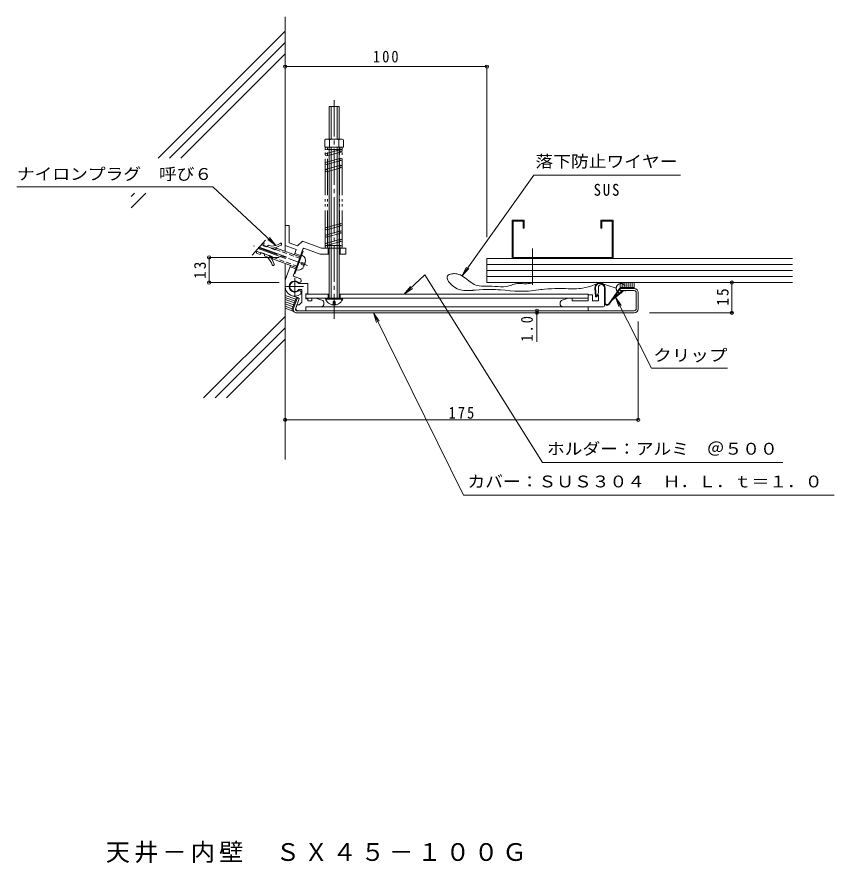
# Model space of a CAD drawing. Units: millimetres, scale not verified. Extents: x -195 to 210, y -272 to 147.
import ezdxf
from ezdxf.enums import TextEntityAlignment as Align

# ---------------------------------------------------------------- set-up
doc = ezdxf.new("R2010")
doc.units = ezdxf.units.MM
doc.header["$LTSCALE"] = 2
doc.header["$PDMODE"] = 32
doc.header["$PDSIZE"] = 1.6
for name, pattern in [('CHAIN1', [8, 5, -1, 1, -1]), ('CHAIN2', [12, 9, -1, 1, -1]), ('DASHED1', [1.8, 1.2, -0.6]), ('DOUBLE_CHAIN1', [8.8, 5, -1, 0.6, -0.6, 0.6, -1]), ('DOUBLE_CHAIN2', [12.8, 9, -1, 0.6, -0.6, 0.6, -1])]:
    doc.linetypes.add(name, pattern=pattern)
for name, color, linetype, lineweight in [('D-0', 3, 'Continuous', 9), ('D-1', 2, 'Continuous', 9), ('D-2', 4, 'Continuous', 9), ('D-3', 6, 'Continuous', 5), ('D-4', 7, 'Continuous', 9), ('D-5', 7, 'Continuous', 9)]:
    doc.layers.add(name, color=color, linetype=linetype, lineweight=lineweight)
doc.layers.add('D-6', color=3, linetype='Continuous')
doc.styles.add('ＭＳ ゴシック', font='')
doc.styles.get('ＭＳ ゴシック').set_extended_font_data('MS Gothic')

msp = doc.modelspace()

# ---------------------------------------------------------------- linework, layer by layer
at = {"layer": 'D-0', "color": 7, "linetype": 'CHAIN2'}
msp.add_line((60.514, 32.213), (60.514, 13.749), dxfattribs=at)
at = {"layer": 'D-0', "color": 7, "linetype": 'DOUBLE_CHAIN1'}
msp.add_line((101.999, 12.649), (93.736, 15.251), dxfattribs=at)
at = {"layer": 'D-0'}
for p, q in [((103.923, 12.348), (103.923, 11.348)), ((103.923, 12.348), (110.923, 12.348)), ((103.923, 11.348), (110.923, 11.348)), ((111.923, 2.348), (111.923, 10.348)), ((112.923, 10.348), (112.923, 2.348)), ((-57.951, 2.563), (-56.021, 7.866)), ((-57.011, 2.221), (-55.081, 7.524)), ((-55.081, 7.524), (-56.021, 7.866)), ((-56.4, 1.348), (110.923, 1.348)), ((110.923, 0.348), (-56.4, 0.348))]:
    msp.add_line(p, q, dxfattribs=at)
at = {"layer": 'D-0', "color": 7, "linetype": 'DOUBLE_CHAIN1'}
for points in [[(36.049, 11.83), (34.037, 11.735), (32.027, 11.601), (30.863, 11.506), (30.684, 11.491), (30.373, 11.464), (30.063, 11.438), (29.753, 11.413), (29.442, 11.391), (29.131, 11.373), (28.951, 11.365), (28.009, 11.351), (26.388, 11.46), (24.793, 11.765), (23.245, 12.3), (21.768, 13.098), (20.385, 14.194), (19.634, 14.978), (19.37, 15.295), (18.946, 15.866), (18.584, 16.454), (18.315, 17.036), (18.168, 17.595), (18.171, 18.109), (18.253, 18.379), (18.394, 18.617), (18.763, 18.973), (19.261, 19.261), (19.852, 19.481), (20.499, 19.638), (21.166, 19.733), (21.547, 19.76), (21.885, 19.768), (22.445, 19.745), (22.979, 19.677), (23.491, 19.569), (23.985, 19.423), (24.463, 19.242), (24.735, 19.122), (25.482, 18.734)], [(25.482, 18.734), (26.725, 17.922), (27.933, 17.004), (29.133, 16.064), (30.353, 15.185), (31.62, 14.453), (32.387, 14.128), (33.006, 13.936), (34.11, 13.718), (35.253, 13.613), (36.425, 13.583), (37.615, 13.592), (38.812, 13.603), (39.507, 13.596), (40.361, 13.565), (41.824, 13.47), (43.273, 13.364), (44.706, 13.292), (46.123, 13.302), (47.523, 13.44), (48.327, 13.596), (48.717, 13.696), (49.387, 13.895), (50.056, 14.113), (50.726, 14.332), (51.398, 14.532), (52.076, 14.695), (52.472, 14.765), (52.934, 14.821), (53.738, 14.86), (54.549, 14.849), (55.364, 14.812), (56.181, 14.772), (56.995, 14.755), (57.466, 14.765), (57.759, 14.781), (58.261, 14.825), (58.762, 14.886), (59.262, 14.961), (59.761, 15.046)], [(93.736, 15.251), (92.864, 14.912), (91.358, 14.339), (89.847, 13.797), (88.328, 13.308), (86.799, 12.89), (85.255, 12.566), (84.353, 12.427), (83.591, 12.343), (82.268, 12.256), (80.937, 12.229), (79.598, 12.245), (78.256, 12.285), (76.913, 12.332), (76.134, 12.357), (75.114, 12.379), (73.359, 12.388), (71.608, 12.361), (69.861, 12.294), (68.117, 12.187), (66.375, 12.038), (65.366, 11.932), (64.658, 11.848), (63.439, 11.694), (62.221, 11.534), (61.002, 11.38), (59.783, 11.241), (58.564, 11.13), (57.856, 11.081), (56.487, 11.027), (54.123, 11.04), (51.755, 11.153), (49.385, 11.328), (47.013, 11.526), (44.639, 11.707), (43.262, 11.79), (42.093, 11.841), (40.077, 11.886), (38.062, 11.881), (36.049, 11.83)], [(59.761, 15.046), (60.259, 15.137), (60.548, 15.19)]]:
    msp.add_lwpolyline(points, dxfattribs=at)
msp.add_arc((104.365, 12.444), 2.378, 36.17415, 332.56152, dxfattribs=at)
at = {"layer": 'D-0'}
for centre, radius, start, end in [((110.923, 10.348), 2, 359.99998, 90.00003), ((110.923, 10.348), 1, 359.99998, 90.00003), ((-56.4, 1.998), 1.65, 160, 270), ((-56.4, 1.998), 0.65, 160, 270), ((110.923, 2.348), 1, 270, 359.99998), ((110.923, 2.348), 2, 270, 359.99998)]:
    msp.add_arc(centre, radius, start, end, dxfattribs=at)
at = {"layer": 'D-1', "linetype": 'CHAIN2'}
msp.add_line((-37.829, 105.733), (-37.829, -2.661), dxfattribs=at)
at = {"layer": 'D-1'}
for p, q in [((-39.329, 86.458), (-39.329, 102.548)), ((-36.328, 86.458), (-36.328, 102.548)), ((-35.329, 86.458), (-35.329, 102.548)), ((-41.779, 86.458), (-42.429, 86.083)), ((-40.119, 86.083), (-40.119, 82.458)), ((-35.538, 86.083), (-35.538, 82.458)), ((-33.229, 86.083), (-33.229, 82.458)), ((-40.329, 7.548), (-40.329, 82.458)), ((-39.329, 7.548), (-39.329, 82.458)), ((-36.328, 7.548), (-36.328, 82.458)), ((-35.329, 7.548), (-35.329, 82.458)), ((-62.079, 43.663), (-62.079, 33.663)), ((-62.079, 43.663), (-60.079, 43.663)), ((-60.079, 35.063), (-60.079, 43.663)), ((-72.536, 34.649), (-73.236, 34.904)), ((-72.912, 33.615), (-72.536, 34.649)), ((-71.267, 33.016), (-72.912, 33.615)), ((-71.114, 33.173), (-72.843, 33.803)), ((-71.267, 33.016), (-70.421, 33.879)), ((-68.921, 33.333), (-70.421, 33.879)), ((-62.079, 33.663), (-56.594, 31.667)), ((-76.458, 31.181), (-76.365, 29.976)), ((-74.485, 29.292), (-76.365, 29.976)), ((-61.901, 27.319), (-75.513, 32.274)), ((-74.109, 30.326), (-74.485, 29.292)), ((-72.448, 29.508), (-74.177, 30.138)), ((-72.464, 29.727), (-74.109, 30.326)), ((-72.464, 29.727), (-72.371, 28.523)), ((-67.043, 31.798), (-68.609, 32.368)), ((-67.274, 31.563), (-66.428, 32.426)), ((-66.428, 32.426), (-54.681, 28.15)), ((-58.179, 18.541), (-53.319, 31.895)), ((-57.501, 29.176), (-56.594, 31.667)), ((-57.278, 29.787), (-54.459, 28.761)), ((-44.68, 29.458), (-40.329, 29.458)), ((-44.15, 32.458), (-40.329, 32.458)), ((-40.829, 32.458), (-40.829, 29.458)), ((-35.329, 32.458), (-32.079, 32.458)), ((-35.329, 29.458), (-32.079, 29.458)), ((-34.829, 32.458), (-34.829, 29.458)), ((-32.079, 29.458), (-32.079, 32.458)), ((-70.871, 27.977), (-72.371, 28.523)), ((-70.115, 28.872), (-70.184, 28.684)), ((-68.471, 28.274), (-70.115, 28.872)), ((-68.445, 27.945), (-70.011, 28.515)), ((-54.425, 27.394), (-54.894, 27.565)), ((-62.079, 16.598), (-59.45, 23.82)), ((-59.672, 23.209), (-56.853, 22.183)), ((-55.964, 23.166), (-56.434, 23.337)), ((-52.769, 23.464), (-52.153, 25.155)), ((-54.736, 17.288), (-58.179, 18.541)), ((-57.246, 19.642), (-57.716, 19.813)), ((-62.079, 16.598), (-62.079, 13.348)), ((-50.828, 14.848), (-55.329, 14.848)), ((93.172, 12.848), (93.172, 10.348)), ((96.172, 3.848), (96.172, 12.848)), ((-53.828, 11.848), (-55.328, 11.848)), ((-53.828, 11.848), (-53.828, 5.591)), ((-51.828, 9.548), (-40.329, 9.548)), ((-40.829, 9.548), (-40.829, 7.548)), ((-35.329, 9.548), (88.172, 9.548)), ((-34.829, 9.548), (-34.829, 7.548)), ((88.172, 9.548), (88.172, 6.348)), ((90.172, 9.348), (88.172, 9.348)), ((90.172, 9.348), (90.172, 6.348)), ((92.816, 9.638), (93.172, 10.348)), ((92.995, 9.348), (93.172, 9.348)), ((93.172, 9.348), (93.172, 6.348)), ((-56.828, 2.648), (-56.21, 4.348)), ((-55.071, 4.348), (-56.21, 4.348)), ((-53.828, 5.591), (-55.071, 4.348)), ((-51.828, 7.548), (88.172, 7.548)), ((-50.828, 7.298), (-51.828, 7.298)), ((-50.828, 7.298), (-50.828, 6.348)), ((-50.828, 6.348), (-48.842, 6.348)), ((-48.842, 7.548), (-48.842, 6.348)), ((-43.913, 6.668), (-46.866, 7.548)), ((-42.842, 4.848), (-42.842, 5.23)), ((-41.995, 7.048), (-33.662, 7.048)), ((74.172, 4.848), (74.172, 5.23)), ((75.243, 6.668), (78.195, 7.548)), ((80.172, 7.548), (80.172, 6.348)), ((88.172, 6.348), (80.172, 6.348)), ((93.172, 6.348), (90.172, 6.348)), ((-55.529, 1.348), (88.172, 1.348)), ((95.672, 3.348), (-51.828, 3.348)), ((-51.828, 1.348), (-51.828, 3.348)), ((88.172, 3.348), (88.172, 1.348))]:
    msp.add_line(p, q, dxfattribs=at)
at = {"layer": 'D-1', "linetype": 'DOUBLE_CHAIN1'}
msp.add_line((-78.451, 28.878), (-71.846, 36.51), dxfattribs=at)
at = {"layer": 'D-1', "linetype": 'DASHED1'}
for p, q in [((-72.843, 33.803), (-73.866, 34.175)), ((-74.177, 30.138), (-76.441, 30.962)), ((-70.184, 28.684), (-72.448, 29.508)), ((-68.85, 32.349), (-71.114, 33.173)), ((-54.485, 27.227), (-67.043, 31.798)), ((-55.887, 23.375), (-68.445, 27.945)), ((-53.828, 25.334), (-54.167, 24.402)), ((-52.747, 24.941), (-53.828, 25.334)), ((-53.086, 24.009), (-54.167, 24.402)), ((-37.333, 6.025), (-38.324, 6.025)), ((-38.324, 4.874), (-38.324, 6.025)), ((-37.333, 4.874), (-37.333, 6.025))]:
    msp.add_line(p, q, dxfattribs=at)
at = {"layer": 'D-1', "linetype": 'CHAIN1'}
for p, q in [((-51.007, 23.78), (-77.735, 33.508)), ((-57.328, 17.695), (-57.328, 9.002)), ((-52.982, 13.348), (-61.675, 13.348))]:
    msp.add_line(p, q, dxfattribs=at)
at = {"layer": 'D-1'}
for points in [[(-40.329, 86.458), (-40.329, 102.548), (-35.329, 102.548)], [(-42.429, 86.083), (-42.429, 82.458), (-33.229, 82.458)], [(-41.779, 86.458), (-33.879, 86.458), (-33.229, 86.083)], [(-60.079, 35.063), (-55.91, 33.546), (-53.569, 35.886), (-44.15, 32.458)], [(-61.901, 27.319), (-61.627, 28.071), (-74.952, 32.921)], [(-67.274, 31.563), (-68.918, 32.162), (-68.85, 32.349)], [(-57.246, 19.642), (-53.142, 30.918), (-53.612, 31.089)], [(-53.319, 31.895), (-52.8, 32.414), (-44.68, 29.458)], [(-68.471, 28.274), (-68.377, 27.069), (-56.631, 22.794)], [(-50.828, 14.848), (-50.828, 9.798), (-51.828, 9.798), (-51.828, 7.298)]]:
    msp.add_lwpolyline(points, dxfattribs=at)
for centre, radius, start, end in [((-41.274, 84.494), 1.964, 53.99094, 126.00906), ((-37.829, 79.28), 7.178, 71.39072, 108.60928), ((-34.383, 84.494), 1.964, 53.99113, 126.00887), ((-69.512, 42.327), 9, 273.79745, 302.92981), ((-69.512, 42.327), 10, 273.79745, 302.92981), ((-64.348, 34.354), 0.5, 302.92963, 122.9299), ((-77.105, 21.467), 9, 17.07016, 46.20251), ((-77.105, 21.467), 10, 17.07016, 46.20251), ((-54.879, 26.147), 2.9, 339.99998, 69.99998), ((-68.023, 24.255), 0.5, 197.07007, 17.07034), ((-55.494, 24.455), 2.9, 249.99998, 339.99998), ((-55.078, 16.348), 1, 233.11566, 70.00063), ((-57.328, 13.348), 4.75, 180, 306.88397), ((-57.328, 13.348), 2.75, 53.11603, 306.88397), ((-57.328, 13.348), 2.5, 36.87024, 323.13033), ((94.672, 12.848), 1.5, 0, 180), ((-55.078, 10.349), 1, 306.88434, 126.88434), ((92.995, 9.548), 0.2, 153.43495, 270), ((-44.342, 4.848), 1.5, 270, 0), ((-44.342, 5.23), 1.5, 0, 73.39296), ((-37.829, 8.748), 4.5, 195.46597, 344.53403), ((75.672, 5.23), 1.5, 106.60704, 180), ((75.672, 4.848), 1.5, 180, 270), ((-55.529, 2.648), 1.3, 179.9989, 270), ((95.672, 3.848), 0.5, 270, 0)]:
    msp.add_arc(centre, radius, start, end, dxfattribs=at)
at = {"layer": 'D-1', "linetype": 'DASHED1'}
for centre, start, end in [((-52.576, 25.41), 249.99998, 354.41447), ((-53.257, 23.539), 325.58549, 69.99998), ((-38.824, 4.874), 255.58551, 0), ((-36.833, 4.874), 180, 284.41449)]:
    msp.add_arc(centre, 0.5, start, end, dxfattribs=at)
at = {"layer": 'D-2', "linetype": 'DOUBLE_CHAIN2'}
for p, q in [((-42.279, 33.058), (-42.279, 81.858)), ((-41.079, 33.058), (-41.079, 81.858)), ((-35.079, 33.058), (-35.079, 81.858)), ((-33.878, 33.058), (-33.878, 81.858))]:
    msp.add_line(p, q, dxfattribs=at)
at = {"layer": 'D-2'}
for p, q in [((-41.679, 82.458), (-34.478, 82.458)), ((-41.679, 81.258), (-34.478, 81.258)), ((-41.679, 79.285), (-34.478, 81.258)), ((-34.478, 80.058), (-41.679, 78.085)), ((-41.679, 75.08), (-34.478, 77.054)), ((-34.478, 75.854), (-41.679, 73.88)), ((-41.679, 71.478), (-34.478, 73.452)), ((-34.478, 72.252), (-41.679, 70.278)), ((-41.679, 42.662), (-34.478, 44.636)), ((-34.478, 43.436), (-41.679, 41.462)), ((-41.679, 39.06), (-34.478, 41.034)), ((-34.478, 39.834), (-41.679, 37.86)), ((-41.679, 34.858), (-34.478, 36.832)), ((-34.478, 35.632), (-41.679, 33.658)), ((-41.679, 33.658), (-34.478, 33.658)), ((-41.679, 32.458), (-34.478, 32.458)), ((103.923, 15.349), (103.923, 12.348)), ((110.923, 12.848), (103.923, 12.848)), ((104.923, 12.848), (104.923, 15.349)), ((105.923, 15.349), (105.923, 12.848)), ((106.923, 12.848), (106.923, 15.349)), ((107.923, 15.349), (107.923, 12.848)), ((108.923, 15.349), (108.923, 12.848)), ((109.923, 12.848), (109.923, 15.349)), ((110.923, 15.349), (110.923, 12.348)), ((-56.832, 7.097), (-62.079, 9.007)), ((-58.047, 8.603), (-56.021, 7.866)), ((110.923, 12.348), (103.923, 12.348)), ((-62.079, 7.942), (-57.175, 6.157)), ((-62.079, 6.878), (-57.517, 5.218)), ((-57.858, 4.278), (-62.079, 5.814)), ((-62.079, 4.75), (-58.2, 3.338)), ((-56.49, 8.037), (-58.421, 2.734)), ((-56.021, 7.866), (-57.951, 2.563)), ((-58.543, 2.399), (-62.079, 3.686)), ((-62.079, 2.622), (-57.747, 1.045))]:
    msp.add_line(p, q, dxfattribs=at)
at = {"layer": 'D-2', "color": 5, "lineweight": 5}
for p, q in [((91.771, 8.462), (91.472, 12.725)), ((92.07, 8.483), (91.772, 12.746)), ((96.172, 5.426), (96.172, 12.848)), ((96.472, 5.405), (96.472, 12.748)), ((92.07, 8.483), (92.907, 9.446)), ((92.296, 8.286), (93.133, 9.249)), ((92.907, 9.446), (93.133, 9.249)), ((98.529, 4.649), (103.923, 12.201)), ((100.111, 6.863), (105.36, 11.115))]:
    msp.add_line(p, q, dxfattribs=at)
for points in [[(98.285, 4.824), (103.679, 12.375), (103.923, 12.201)], [(100.766, 7.78), (105.172, 11.348), (105.36, 11.115)]]:
    msp.add_lwpolyline(points, dxfattribs=at)
at = {"layer": 'D-2'}
for centre in [(-41.679, 81.858), (-34.478, 81.858), (-34.478, 80.658), (-41.679, 78.685), (-34.478, 76.454), (-41.679, 74.48), (-41.679, 70.878), (-34.478, 72.852), (-41.679, 42.062), (-34.478, 44.036), (-41.679, 38.46), (-34.478, 40.434), (-41.679, 34.258), (-41.679, 33.058), (-34.478, 36.232), (-34.478, 33.058)]:
    msp.add_circle(centre, 0.6, dxfattribs=at)
at = {"layer": 'D-2', "color": 5, "lineweight": 5}
for centre, radius, start, end in [((93.972, 12.748), 2.5, 0, 180.28502), ((93.972, 12.748), 2.2, 0, 180.06065), ((92.07, 8.483), 0.3, 184, 319), ((97.472, 5.405), 1.3, 180, 324.46278), ((97.472, 5.405), 1, 180, 324.46278)]:
    msp.add_arc(centre, radius, start, end, dxfattribs=at)
at = {"layer": 'D-2'}
for radius, end in [(2.15, 199.11115), (1.65, 215.28223)]:
    msp.add_arc((-56.4, 1.998), radius, 160, end, dxfattribs=at)
at = {"layer": 'D-3'}
for p, q in [((-62.079, 30.843), (-62.079, 147.008)), ((-125.044, 77.052), (-62.079, 140.017)), ((-119.387, 77.052), (-62.079, 134.361)), ((-113.73, 77.052), (-62.079, 128.704)), ((-138.412, 58.027), (-136.766, 59.673)), ((-138.412, 52.37), (-131.109, 59.673)), ((50.421, 27.348), (50.421, 46.348)), ((56.421, 46.348), (50.421, 46.348)), ((56.421, 42.349), (56.421, 46.348)), ((94.421, 42.349), (94.421, 46.348)), ((100.421, 46.348), (94.421, 46.348)), ((100.421, 27.348), (100.421, 46.348)), ((50.921, 27.848), (50.921, 45.849)), ((55.921, 45.849), (50.921, 45.849)), ((55.921, 42.349), (55.921, 45.849)), ((56.421, 42.349), (55.921, 42.349)), ((94.921, 42.349), (94.421, 42.349)), ((94.921, 42.349), (94.921, 45.849)), ((99.921, 45.849), (94.921, 45.849)), ((99.921, 27.848), (99.921, 45.849)), ((37.921, 15.349), (37.921, 27.348)), ((189.373, 27.348), (37.921, 27.348)), ((50.921, 27.848), (99.921, 27.848)), ((-62.079, -72.307), (-62.079, 24.777)), ((189.373, 24.348), (37.921, 24.348)), ((189.373, 21.349), (37.921, 21.349)), ((189.373, 18.349), (37.921, 18.349)), ((189.373, 15.349), (37.921, 15.349)), ((-102.504, -41.829), (-62.079, -1.404)), ((-96.847, -41.829), (-62.079, -7.061)), ((-91.19, -41.829), (-62.079, -12.718))]:
    msp.add_line(p, q, dxfattribs=at)
at = {"layer": 'D-4'}
for p, q in [((61.113, 68.649), (133.902, 68.649)), ((-97.928, 62.78), (-195.037, 62.78)), ((-66.643, 33.797), (-69.836, 37.645)), ((25.48, 18.594), (28.886, 22.254)), ((7.162, 19.217), (-3.115, 9.548)), ((65.538, -73.769), (7.162, 19.217)), ((-3.115, 9.548), (0.048, 13.421)), ((-3.115, 9.548), (0.943, 12.47)), ((101.702, 8.152), (103.363, 3.436)), ((-18.355, 0.348), (-16.743, -4.385)), ((184.51, -73.769), (65.538, -73.769)), ((209.972, -90.056), (26.341, -90.056))]:
    msp.add_line(p, q, dxfattribs=at)
for points in [[(61.113, 68.649), (25.48, 18.594), (27.823, 23.011)], [(-97.928, 62.78), (-66.643, 33.797), (-70.723, 36.687)], [(157.094, -27.028), (119.548, -27.028), (101.702, 8.152), (104.527, 4.027)], [(26.341, -90.056), (-18.355, 0.348), (-15.573, -3.806)]]:
    msp.add_lwpolyline(points, dxfattribs=at)
at = {"layer": 'D-5'}
for p, q in [((-62.079, 122.371), (37.921, 122.371)), ((37.921, 122.371), (37.921, 37.868)), ((-65.079, 27.81), (-99.776, 27.81)), ((-99.776, 15.349), (-99.776, 27.81)), ((-65.041, 15.349), (-99.776, 15.349)), ((62.711, 1.348), (62.711, -13.997)), ((112.923, -4.031), (112.923, -52.689)), ((-62.079, -52.689), (112.923, -52.689))]:
    msp.add_line(p, q, dxfattribs=at)
msp.add_lwpolyline([(118.561, 0.348), (159.307, 0.348), (159.307, 15.349)], dxfattribs=at)
for p in [(-62.079, 122.371), (37.921, 122.371), (-99.776, 27.81), (-99.776, 15.349), (159.307, 15.349), (62.711, 1.348), (62.711, 0.348), (159.307, 0.348), (-62.079, -52.689), (112.923, -52.689)]:
    msp.add_point(p, dxfattribs=at)

# ---------------------------------------------------------------- texts
at = {"layer": 'D-4', "color": 2, "style": 'ＭＳ ゴシック'}
for s, width, p in [('落下防止ワイヤー', 1.1, (61.966, 70.696)), ('ナイロンプラグ\u3000呼び６', 1.1, (-195.085, 64.474)), ('クリップ', 1.15, (120.334, -25.376)), ('ホルダー：アルミ\u3000＠５００', 1.1, (67.657, -71.722)), ('カバー：ＳＵＳ３０４\u3000Ｈ．Ｌ．ｔ＝１．０', 1.1, (28.257, -87.937))]:
    msp.add_text(s, height=5.865, dxfattribs=dict(at, width=width)).set_placement(p, align=Align.BOTTOM_LEFT)
at = {"layer": 'D-5', "color": 2, "char_height": 5.865, "attachment_point": 7, "style": 'ＭＳ ゴシック'}
for s, insert in [('\\T1.27;\\W0.9;100', (-18.579, 124.371)), ('\\T1.27;\\W0.9;SUS', (90.822, 58.279)), ('\\T1.27;\\W0.9;175', (18.922, -52.189))]:
    msp.add_mtext(s, dxfattribs=dict(at, insert=insert))
at = {"layer": 'D-5', "color": 2, "char_height": 5.865, "attachment_point": 7, "rotation": 90, "style": 'ＭＳ ゴシック'}
for s, insert in [('\\T1.27;\\W0.95;13', (-101.312, 17.147)), ('\\T1.27;\\W0.95;15', (157.767, 3.858)), ('\\T1.27;\\W0.9;1.0', (60.711, -13.965))]:
    msp.add_mtext(s, dxfattribs=dict(at, insert=insert))
at = {"layer": 'D-6', "insert": (-151.006, -272.377), "char_height": 8.798, "attachment_point": 7, "style": 'ＭＳ ゴシック'}
msp.add_mtext('\\T1.17;天井－内壁\u3000ＳＸ４５－１００Ｇ', dxfattribs=at)

doc.saveas('drawing.dxf')
